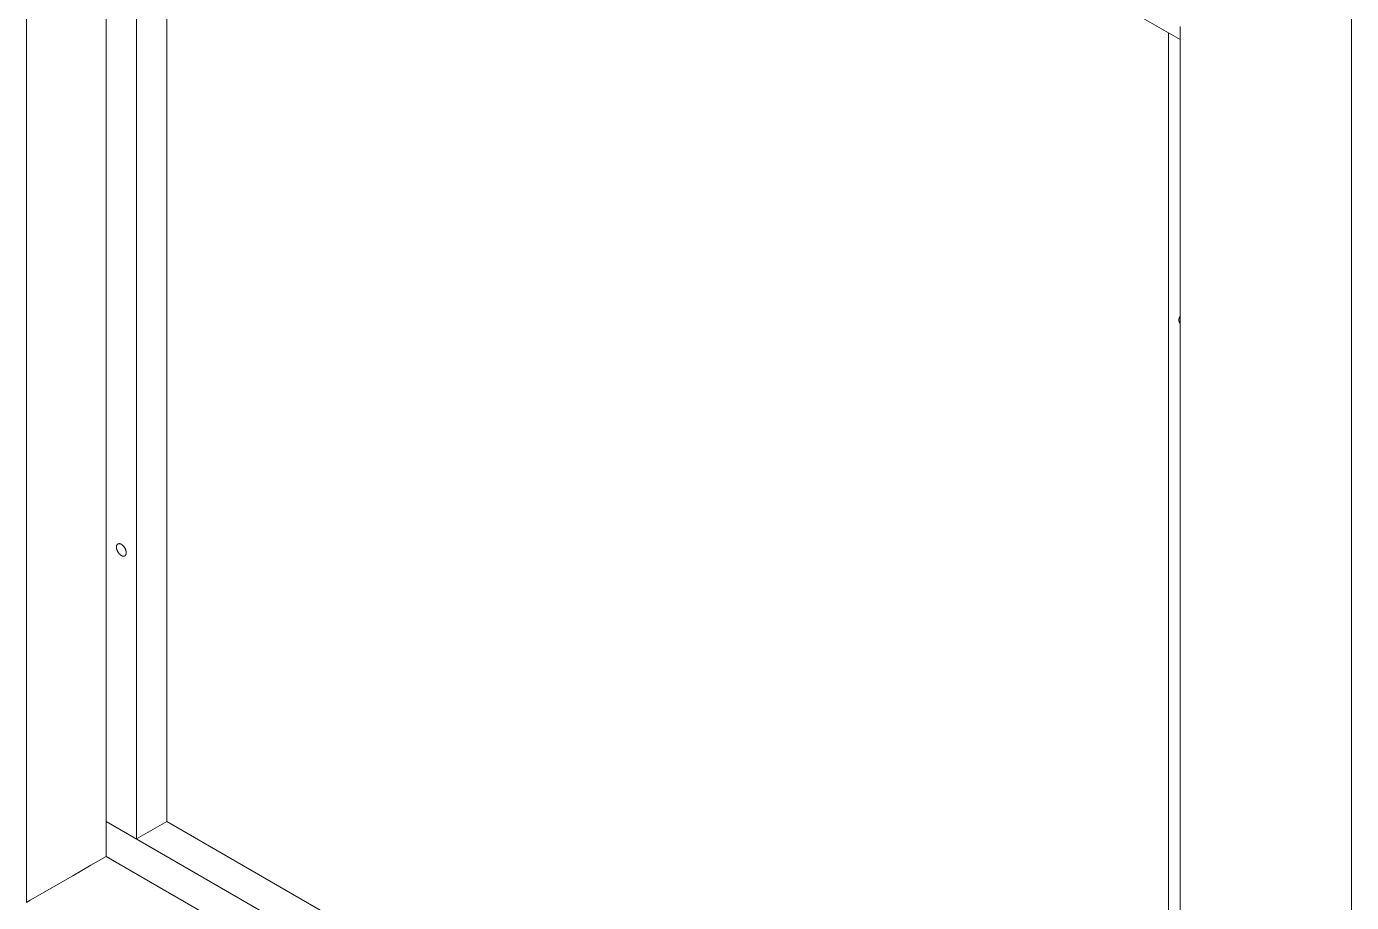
# Model space of a CAD drawing. Header units: millimetres. Extents: x -124 to 15640, y 659 to 4121.
# Drawn here: x 15308.8 to 15617.5, y 3498.6 to 3702.7 of the extents above; entities that cross this region are included whole.
import ezdxf

# ---------------------------------------------------------------- set-up
doc = ezdxf.new("R2010")
doc.units = ezdxf.units.MM
doc.layers.add('ZANO_R', color=7, linetype='Continuous', lineweight=0)

msp = doc.modelspace()

# ---------------------------------------------------------------- linework, layer by layer
at = {"layer": 'ZANO_R'}
for p, q in [((15308.83, 3498.6), (15308.83, 3872.66)), ((15327.38, 3517.48), (15327.38, 3844.08)), ((15334.46, 3513.4), (15334.46, 3839.99)), ((15577.53, 3699.66), (15334.46, 3839.99)), ((15341.53, 3517.48), (15341.53, 3835.91)), ((15617.47, 3725.78), (15617.47, 3351.63)), ((15574.87, 3374.59), (15574.87, 3701.19)), ((15577.53, 3358.36), (15577.53, 3702.72)), ((15577.27, 3634.43), (15577.28, 3634.48)), ((15577.27, 3634.38), (15577.27, 3634.43)), ((15577.27, 3634.34), (15577.27, 3634.38)), ((15577.27, 3634.29), (15577.27, 3634.34)), ((15577.27, 3634.24), (15577.27, 3634.29)), ((15577.28, 3634.19), (15577.27, 3634.24)), ((15577.28, 3634.53), (15577.29, 3634.58)), ((15577.28, 3634.48), (15577.28, 3634.53)), ((15577.28, 3634.14), (15577.28, 3634.19)), ((15577.29, 3634.09), (15577.28, 3634.14)), ((15577.29, 3634.58), (15577.3, 3634.63)), ((15577.3, 3634.05), (15577.29, 3634.09)), ((15577.3, 3634.63), (15577.31, 3634.67)), ((15577.31, 3634), (15577.3, 3634.05)), ((15577.31, 3634.67), (15577.32, 3634.72)), ((15577.32, 3633.95), (15577.31, 3634)), ((15577.32, 3634.72), (15577.33, 3634.77)), ((15577.33, 3633.9), (15577.32, 3633.95)), ((15577.33, 3634.77), (15577.35, 3634.81)), ((15577.35, 3633.86), (15577.33, 3633.9)), ((15577.35, 3634.81), (15577.37, 3634.86)), ((15577.37, 3633.81), (15577.35, 3633.86)), ((15577.37, 3634.86), (15577.39, 3634.9)), ((15577.39, 3633.77), (15577.37, 3633.81)), ((15577.39, 3634.9), (15577.41, 3634.95)), ((15577.41, 3633.72), (15577.39, 3633.77)), ((15577.41, 3634.95), (15577.43, 3634.99)), ((15577.43, 3633.68), (15577.41, 3633.72)), ((15577.43, 3634.99), (15577.45, 3635.04)), ((15577.45, 3633.64), (15577.43, 3633.68)), ((15577.45, 3635.04), (15577.48, 3635.08)), ((15577.48, 3633.59), (15577.45, 3633.64)), ((15577.48, 3635.08), (15577.5, 3635.12)), ((15577.5, 3633.55), (15577.48, 3633.59)), ((15577.5, 3635.12), (15577.53, 3635.16)), ((15577.53, 3633.51), (15577.5, 3633.55)), ((15329.79, 3581.52), (15329.8, 3581.55)), ((15329.79, 3581.5), (15329.79, 3581.52)), ((15329.79, 3581.47), (15329.79, 3581.5)), ((15329.79, 3581.44), (15329.79, 3581.47)), ((15329.79, 3581.41), (15329.79, 3581.44)), ((15329.79, 3581.38), (15329.79, 3581.41)), ((15329.79, 3581.35), (15329.79, 3581.38)), ((15329.79, 3581.32), (15329.79, 3581.35)), ((15329.79, 3581.29), (15329.79, 3581.32)), ((15329.8, 3581.26), (15329.79, 3581.29)), ((15329.8, 3581.61), (15329.81, 3581.64)), ((15329.8, 3581.58), (15329.8, 3581.61)), ((15329.8, 3581.55), (15329.8, 3581.58)), ((15329.8, 3581.23), (15329.8, 3581.26)), ((15329.8, 3581.19), (15329.8, 3581.23)), ((15329.81, 3581.16), (15329.8, 3581.19)), ((15329.81, 3581.66), (15329.82, 3581.69)), ((15329.81, 3581.64), (15329.81, 3581.66)), ((15329.82, 3581.09), (15329.81, 3581.16)), ((15329.82, 3581.72), (15329.83, 3581.74)), ((15329.82, 3581.69), (15329.82, 3581.72)), ((15329.83, 3581.02), (15329.82, 3581.09)), ((15329.83, 3581.74), (15329.84, 3581.77)), ((15329.85, 3580.95), (15329.83, 3581.02)), ((15329.84, 3581.77), (15329.85, 3581.8)), ((15329.85, 3581.8), (15329.86, 3581.82)), ((15329.87, 3580.88), (15329.85, 3580.95)), ((15329.86, 3581.82), (15329.87, 3581.84)), ((15329.87, 3581.84), (15329.88, 3581.87)), ((15329.89, 3580.81), (15329.87, 3580.88)), ((15329.88, 3581.87), (15329.89, 3581.89)), ((15329.89, 3581.89), (15329.9, 3581.9)), ((15329.91, 3580.74), (15329.89, 3580.81)), ((15329.9, 3581.91), (15329.91, 3581.93)), ((15329.9, 3581.9), (15329.9, 3581.91)), ((15329.91, 3581.94), (15329.92, 3581.95)), ((15329.91, 3581.93), (15329.91, 3581.94)), ((15329.94, 3580.66), (15329.91, 3580.74)), ((15329.92, 3581.95), (15329.93, 3581.96)), ((15329.93, 3581.96), (15329.94, 3581.97)), ((15329.94, 3581.98), (15329.95, 3581.99)), ((15329.94, 3581.97), (15329.94, 3581.98)), ((15329.97, 3580.59), (15329.94, 3580.66)), ((15329.95, 3581.99), (15329.96, 3582)), ((15329.96, 3582.01), (15329.97, 3582.02)), ((15329.96, 3582), (15329.96, 3582.01)), ((15329.97, 3582.02), (15329.98, 3582.03)), ((15330.01, 3580.51), (15329.97, 3580.59)), ((15329.98, 3582.03), (15329.99, 3582.04)), ((15329.99, 3582.04), (15330, 3582.05)), ((15330, 3582.05), (15330.01, 3582.05)), ((15330.01, 3582.06), (15330.02, 3582.07)), ((15330.01, 3582.05), (15330.01, 3582.06)), ((15330.04, 3580.44), (15330.01, 3580.51)), ((15330.02, 3582.07), (15330.03, 3582.08)), ((15330.03, 3582.08), (15330.04, 3582.09)), ((15330.04, 3582.09), (15330.05, 3582.09)), ((15330.08, 3580.37), (15330.04, 3580.44)), ((15330.05, 3582.09), (15330.06, 3582.1)), ((15330.06, 3582.1), (15330.07, 3582.11)), ((15330.07, 3582.11), (15330.08, 3582.12)), ((15330.08, 3582.12), (15330.09, 3582.12)), ((15330.12, 3580.29), (15330.08, 3580.37)), ((15330.09, 3582.12), (15330.1, 3582.13)), ((15330.1, 3582.13), (15330.11, 3582.14)), ((15330.11, 3582.14), (15330.12, 3582.14)), ((15330.12, 3582.14), (15330.13, 3582.15)), ((15330.16, 3580.22), (15330.12, 3580.29)), ((15330.13, 3582.15), (15330.14, 3582.15)), ((15330.14, 3582.15), (15330.15, 3582.16)), ((15330.15, 3582.16), (15330.16, 3582.16)), ((15330.16, 3582.16), (15330.17, 3582.17)), ((15330.17, 3582.17), (15330.18, 3582.17)), ((15330.18, 3582.17), (15330.2, 3582.18)), ((15330.2, 3582.18), (15330.21, 3582.18)), ((15330.21, 3582.18), (15330.22, 3582.19)), ((15330.22, 3582.19), (15330.23, 3582.19)), ((15330.23, 3582.19), (15330.24, 3582.19)), ((15330.24, 3582.19), (15330.25, 3582.2)), ((15330.25, 3582.2), (15330.26, 3582.2)), ((15330.26, 3582.2), (15330.28, 3582.2)), ((15330.28, 3582.2), (15330.29, 3582.2)), ((15330.29, 3582.2), (15330.3, 3582.21)), ((15330.3, 3582.21), (15330.31, 3582.21)), ((15330.31, 3582.21), (15330.33, 3582.21)), ((15330.33, 3582.21), (15330.34, 3582.21)), ((15330.34, 3582.21), (15330.35, 3582.21)), ((15330.35, 3582.21), (15330.36, 3582.21)), ((15330.36, 3582.21), (15330.37, 3582.22)), ((15330.37, 3582.22), (15330.39, 3582.22)), ((15330.39, 3582.22), (15330.4, 3582.22)), ((15330.4, 3582.22), (15330.41, 3582.22)), ((15330.41, 3582.22), (15330.43, 3582.22)), ((15330.43, 3582.22), (15330.44, 3582.22)), ((15330.44, 3582.22), (15330.45, 3582.22)), ((15330.45, 3582.22), (15330.48, 3582.21)), ((15330.48, 3582.21), (15330.5, 3582.21)), ((15330.5, 3582.21), (15330.53, 3582.21)), ((15330.53, 3582.21), (15330.56, 3582.2)), ((15330.56, 3582.2), (15330.58, 3582.2)), ((15330.58, 3582.2), (15330.61, 3582.19)), ((15330.61, 3582.19), (15330.63, 3582.19)), ((15330.63, 3582.19), (15330.66, 3582.18)), ((15330.66, 3582.18), (15330.69, 3582.17)), ((15330.69, 3582.17), (15330.71, 3582.16)), ((15330.71, 3582.16), (15330.74, 3582.15)), ((15330.74, 3582.15), (15330.77, 3582.14)), ((15330.77, 3582.14), (15330.79, 3582.13)), ((15330.79, 3582.13), (15330.82, 3582.12)), ((15330.82, 3582.12), (15330.84, 3582.1)), ((15330.84, 3582.1), (15330.87, 3582.09)), ((15330.87, 3582.09), (15330.89, 3582.08)), ((15330.89, 3582.08), (15330.92, 3582.06)), ((15330.92, 3582.06), (15330.94, 3582.05)), ((15330.94, 3582.05), (15330.97, 3582.03)), ((15330.97, 3582.03), (15331, 3582.02)), ((15331, 3582.02), (15331.02, 3582)), ((15331.02, 3582), (15331.05, 3581.98)), ((15331.05, 3581.98), (15331.07, 3581.96)), ((15331.07, 3581.96), (15331.1, 3581.94)), ((15331.1, 3581.94), (15331.13, 3581.92)), ((15331.13, 3581.92), (15331.18, 3581.88)), ((15331.18, 3581.88), (15331.23, 3581.83)), ((15331.23, 3581.83), (15331.28, 3581.78)), ((15331.28, 3581.78), (15331.34, 3581.73)), ((15331.34, 3581.73), (15331.39, 3581.68)), ((15331.39, 3581.68), (15331.44, 3581.62)), ((15331.44, 3581.62), (15331.49, 3581.56)), ((15331.49, 3581.56), (15331.54, 3581.49)), ((15331.54, 3581.49), (15331.59, 3581.43)), ((15331.59, 3581.43), (15331.63, 3581.36)), ((15331.63, 3581.36), (15331.68, 3581.29)), ((15331.68, 3581.29), (15331.72, 3581.22)), ((15331.72, 3581.22), (15331.76, 3581.15)), ((15331.76, 3581.15), (15331.8, 3581.07)), ((15331.8, 3581.07), (15331.83, 3581)), ((15331.83, 3581), (15331.87, 3580.92)), ((15331.87, 3580.92), (15331.9, 3580.85)), ((15331.9, 3580.85), (15331.92, 3580.78)), ((15331.92, 3580.78), (15331.95, 3580.7)), ((15331.95, 3580.7), (15331.97, 3580.63)), ((15331.97, 3580.63), (15331.99, 3580.56)), ((15331.99, 3580.56), (15332.01, 3580.49)), ((15332.01, 3580.49), (15332.02, 3580.42)), ((15332.02, 3580.42), (15332.03, 3580.35)), ((15332.03, 3580.35), (15332.04, 3580.32)), ((15332.04, 3580.32), (15332.04, 3580.29)), ((15332.04, 3580.29), (15332.04, 3580.25)), ((15332.04, 3580.25), (15332.05, 3580.22)), ((15330.21, 3580.15), (15330.16, 3580.22)), ((15330.25, 3580.09), (15330.21, 3580.15)), ((15330.3, 3580.02), (15330.25, 3580.09)), ((15330.35, 3579.96), (15330.3, 3580.02)), ((15330.4, 3579.9), (15330.35, 3579.96)), ((15330.45, 3579.84), (15330.4, 3579.9)), ((15330.5, 3579.78), (15330.45, 3579.84)), ((15330.56, 3579.73), (15330.5, 3579.78)), ((15330.61, 3579.68), (15330.56, 3579.73)), ((15330.66, 3579.63), (15330.61, 3579.68)), ((15330.71, 3579.59), (15330.66, 3579.63)), ((15330.74, 3579.57), (15330.71, 3579.59)), ((15330.77, 3579.55), (15330.74, 3579.57)), ((15330.79, 3579.53), (15330.77, 3579.55)), ((15330.82, 3579.51), (15330.79, 3579.53)), ((15330.84, 3579.5), (15330.82, 3579.51)), ((15330.87, 3579.48), (15330.84, 3579.5)), ((15330.89, 3579.46), (15330.87, 3579.48)), ((15330.92, 3579.45), (15330.89, 3579.46)), ((15330.94, 3579.44), (15330.92, 3579.45)), ((15330.97, 3579.42), (15330.94, 3579.44)), ((15331, 3579.41), (15330.97, 3579.42)), ((15331.02, 3579.4), (15331, 3579.41)), ((15331.05, 3579.38), (15331.02, 3579.4)), ((15331.07, 3579.37), (15331.05, 3579.38)), ((15331.1, 3579.36), (15331.07, 3579.37)), ((15331.13, 3579.35), (15331.1, 3579.36)), ((15331.15, 3579.34), (15331.13, 3579.35)), ((15331.18, 3579.34), (15331.15, 3579.34)), ((15331.2, 3579.33), (15331.18, 3579.34)), ((15331.23, 3579.32), (15331.2, 3579.33)), ((15331.26, 3579.31), (15331.23, 3579.32)), ((15331.28, 3579.31), (15331.26, 3579.31)), ((15331.31, 3579.3), (15331.28, 3579.31)), ((15331.34, 3579.3), (15331.31, 3579.3)), ((15331.36, 3579.3), (15331.34, 3579.3)), ((15331.39, 3579.3), (15331.36, 3579.3)), ((15331.4, 3579.3), (15331.39, 3579.3)), ((15331.41, 3579.3), (15331.4, 3579.3)), ((15331.43, 3579.3), (15331.41, 3579.3)), ((15331.44, 3579.3), (15331.43, 3579.3)), ((15331.45, 3579.3), (15331.44, 3579.3)), ((15331.46, 3579.3), (15331.45, 3579.3)), ((15331.48, 3579.3), (15331.46, 3579.3)), ((15331.49, 3579.3), (15331.48, 3579.3)), ((15331.5, 3579.3), (15331.49, 3579.3)), ((15331.51, 3579.3), (15331.5, 3579.3)), ((15331.53, 3579.3), (15331.51, 3579.3)), ((15331.54, 3579.31), (15331.53, 3579.3)), ((15331.55, 3579.31), (15331.54, 3579.31)), ((15331.56, 3579.31), (15331.55, 3579.31)), ((15331.57, 3579.31), (15331.56, 3579.31)), ((15331.59, 3579.32), (15331.57, 3579.31)), ((15331.6, 3579.32), (15331.59, 3579.32)), ((15331.61, 3579.32), (15331.6, 3579.32)), ((15331.62, 3579.33), (15331.61, 3579.32)), ((15331.63, 3579.33), (15331.62, 3579.33)), ((15331.64, 3579.33), (15331.63, 3579.33)), ((15331.66, 3579.34), (15331.64, 3579.33)), ((15331.67, 3579.34), (15331.66, 3579.34)), ((15331.68, 3579.35), (15331.67, 3579.34)), ((15331.69, 3579.35), (15331.68, 3579.35)), ((15331.7, 3579.36), (15331.69, 3579.35)), ((15331.71, 3579.36), (15331.7, 3579.36)), ((15331.72, 3579.37), (15331.71, 3579.36)), ((15331.73, 3579.38), (15331.72, 3579.37)), ((15331.74, 3579.38), (15331.73, 3579.38)), ((15331.75, 3579.39), (15331.74, 3579.38)), ((15331.76, 3579.4), (15331.75, 3579.39)), ((15331.77, 3579.4), (15331.76, 3579.4)), ((15331.78, 3579.41), (15331.77, 3579.4)), ((15331.79, 3579.42), (15331.78, 3579.41)), ((15331.8, 3579.43), (15331.79, 3579.42)), ((15331.81, 3579.43), (15331.8, 3579.43)), ((15331.82, 3579.44), (15331.81, 3579.43)), ((15331.83, 3579.46), (15331.82, 3579.45)), ((15331.82, 3579.45), (15331.82, 3579.44)), ((15331.84, 3579.47), (15331.83, 3579.46)), ((15331.85, 3579.48), (15331.84, 3579.47)), ((15331.86, 3579.49), (15331.85, 3579.48)), ((15331.87, 3579.49), (15331.86, 3579.49)), ((15331.88, 3579.51), (15331.87, 3579.5)), ((15331.87, 3579.5), (15331.87, 3579.49)), ((15331.89, 3579.52), (15331.88, 3579.51)), ((15331.9, 3579.53), (15331.89, 3579.52)), ((15331.91, 3579.55), (15331.9, 3579.54)), ((15331.9, 3579.54), (15331.9, 3579.53)), ((15331.92, 3579.57), (15331.91, 3579.55)), ((15331.93, 3579.59), (15331.92, 3579.58)), ((15331.92, 3579.58), (15331.92, 3579.57)), ((15331.94, 3579.6), (15331.93, 3579.59)), ((15331.95, 3579.62), (15331.94, 3579.61)), ((15331.94, 3579.61), (15331.94, 3579.6)), ((15331.96, 3579.64), (15331.95, 3579.62)), ((15331.97, 3579.67), (15331.96, 3579.64)), ((15331.98, 3579.69), (15331.97, 3579.67)), ((15331.99, 3579.72), (15331.98, 3579.69)), ((15332, 3579.74), (15331.99, 3579.72)), ((15332.01, 3579.77), (15332, 3579.74)), ((15332.02, 3579.82), (15332.01, 3579.8)), ((15332.01, 3579.8), (15332.01, 3579.77)), ((15332.03, 3579.85), (15332.02, 3579.82)), ((15332.04, 3579.9), (15332.03, 3579.88)), ((15332.03, 3579.88), (15332.03, 3579.85)), ((15332.05, 3579.99), (15332.04, 3579.96)), ((15332.04, 3579.96), (15332.04, 3579.93)), ((15332.04, 3579.93), (15332.04, 3579.9)), ((15332.05, 3580.22), (15332.05, 3580.19)), ((15332.05, 3580.19), (15332.05, 3580.16)), ((15332.05, 3580.16), (15332.05, 3580.13)), ((15332.05, 3580.13), (15332.05, 3580.1)), ((15332.05, 3580.1), (15332.05, 3580.07)), ((15332.05, 3580.07), (15332.05, 3580.05)), ((15332.05, 3580.05), (15332.05, 3580.02)), ((15332.05, 3580.02), (15332.05, 3579.99)), ((15577.53, 3373.06), (15327.38, 3517.48)), ((15327.38, 3509.31), (15327.38, 3517.48)), ((15341.53, 3517.48), (15334.46, 3513.4)), ((15341.53, 3517.48), (15574.87, 3382.76)), ((15327.38, 3509.31), (15323.85, 3507.27)), ((15327.38, 3509.31), (15577.53, 3364.89)), ((15319.61, 3504.82), (15323.85, 3507.27)), ((15319.61, 3504.82), (15309.71, 3499.11)), ((15308.83, 3498.6), (15309.71, 3499.11)), ((15308.83, 3498.6), (15308.83, 3498.6))]:
    msp.add_line(p, q, dxfattribs=at)

doc.saveas('drawing.dxf')
